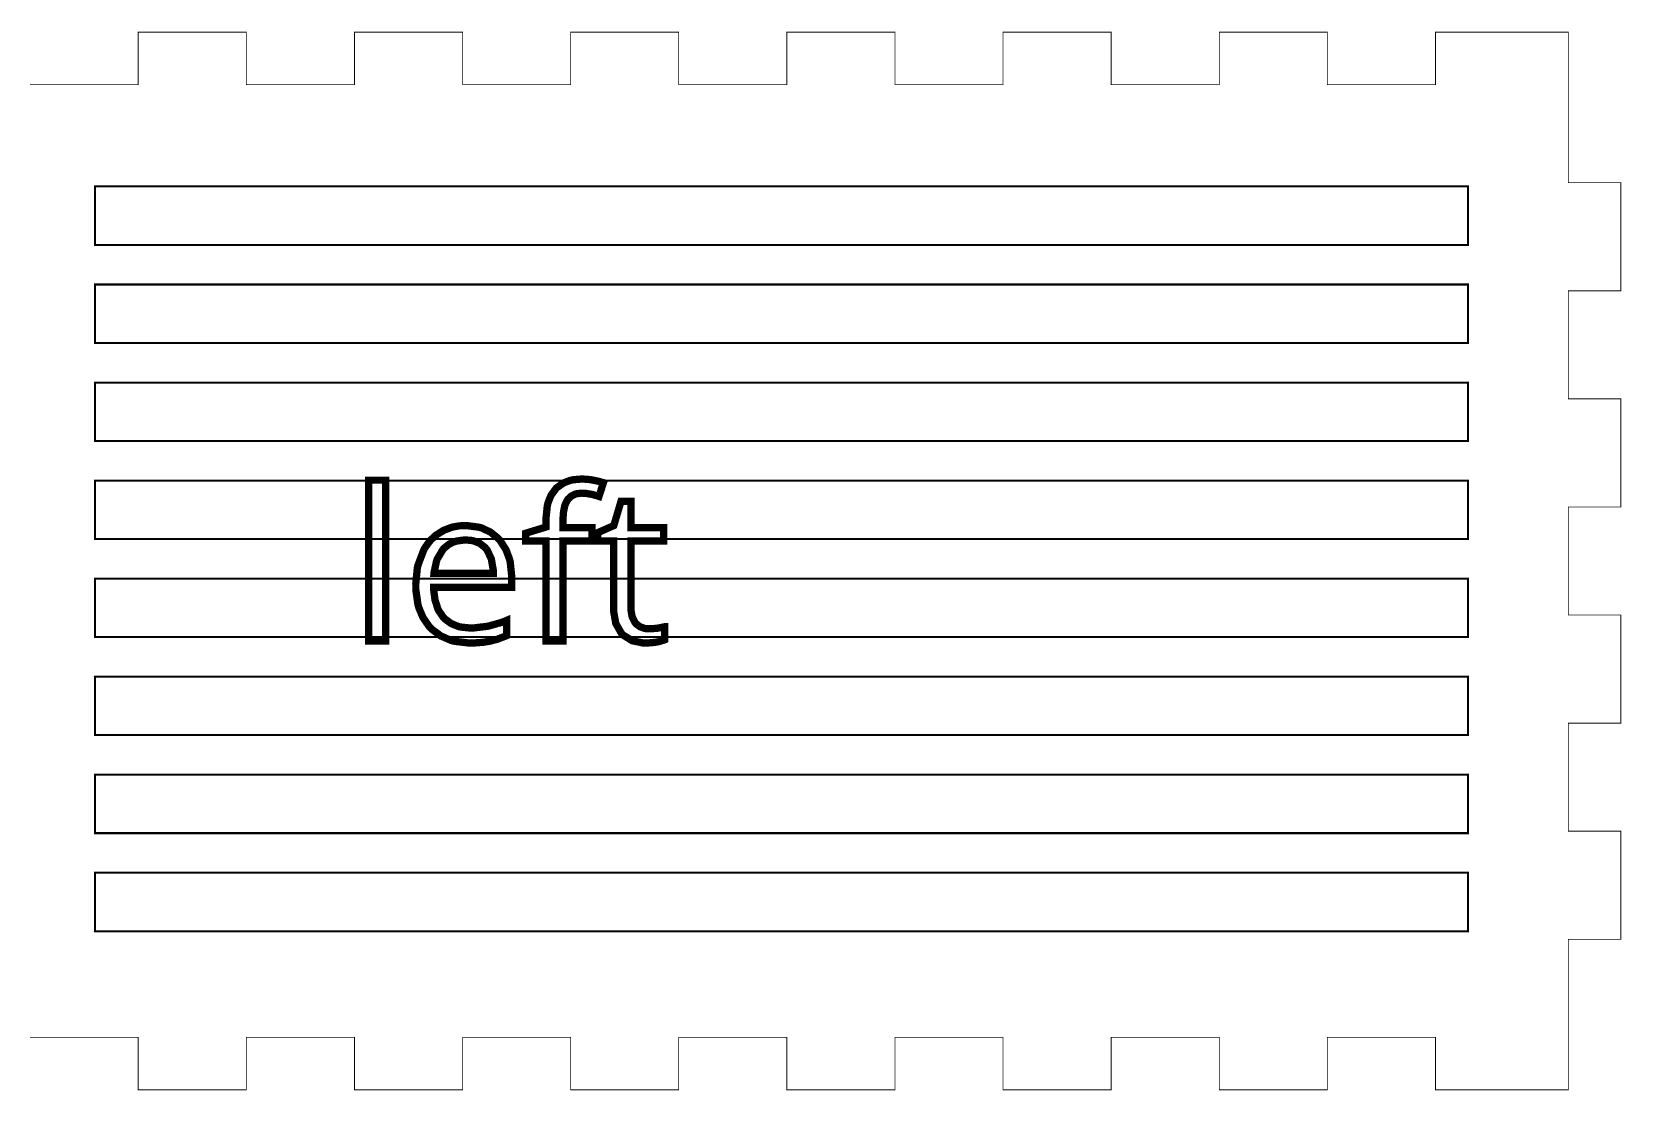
# Model space of a CAD drawing. Extents: x 0 to 31.7, y 0 to 22.6.
# Drawn here: x 13.39 to 21.5, y 0 to 5.4 of the extents above; entities that cross this region are included whole.
import ezdxf

# ---------------------------------------------------------------- set-up
doc = ezdxf.new("R2010")
doc.units = 0
doc.layers.get('0').update_dxf_attribs({"linetype": 'CONTINUOUS'})

msp = doc.modelspace()

# ---------------------------------------------------------------- linework, layer by layer
at = {"color": 1, "const_width": 0.00394}
msp.add_lwpolyline([(13.3858, 0.26883), (13.9369, 0.26883), (13.9369, 0.00109), (14.4882, 0.00109), (14.4882, 0.26883), (15.0394, 0.26883), (15.0394, 0.00109), (15.5906, 0.00109), (15.5906, 0.26883), (16.1417, 0.26883), (16.1417, 0.00109), (16.6929, 0.00109), (16.6929, 0.26883), (17.244, 0.26883), (17.244, 0.00109), (17.7953, 0.00109), (17.7953, 0.26883), (18.3465, 0.26883), (18.3465, 0.00109), (18.8976, 0.00109), (18.8976, 0.26883), (19.4489, 0.26883), (19.4489, 0.00109), (20, 0.00109), (20, 0.26883), (20.5511, 0.26883), (20.5511, 0.00109), (21.2283, 0.00109), (21.2283, 0.76883), (21.496, 0.76883), (21.496, 1.31999), (21.2283, 1.31999), (21.2283, 1.87115), (21.496, 1.87115), (21.496, 2.42236), (21.2283, 2.42236), (21.2283, 2.97353), (21.496, 2.97353), (21.496, 3.52474), (21.2283, 3.52474), (21.2283, 4.0759), (21.496, 4.0759), (21.496, 4.62706), (21.2283, 4.62706), (21.2283, 5.39481), (20.5511, 5.39481), (20.5511, 5.12706), (20, 5.12706), (20, 5.39481), (19.4489, 5.39481), (19.4489, 5.12706), (18.8976, 5.12706), (18.8976, 5.39481), (18.3465, 5.39481), (18.3465, 5.12706), (17.7953, 5.12706), (17.7953, 5.39481), (17.244, 5.39481), (17.244, 5.12706), (16.6929, 5.12706), (16.6929, 5.39481), (16.1417, 5.39481), (16.1417, 5.12706), (15.5906, 5.12706), (15.5906, 5.39481), (15.0394, 5.39481), (15.0394, 5.12706), (14.4882, 5.12706), (14.4882, 5.39481), (13.9369, 5.39481), (13.9369, 5.12706), (13.3858, 5.12706)], dxfattribs=at)
at = {"color": 0, "const_width": 0.01042}
for points in [[(13.7169, 4.60796), (20.7169, 4.60796), (20.7169, 4.31006), (13.7169, 4.31006), (13.7169, 4.60796)], [(13.7169, 4.10796), (20.7169, 4.10796), (20.7169, 3.81006), (13.7169, 3.81006), (13.7169, 4.10796)], [(13.7169, 3.60796), (20.7169, 3.60796), (20.7169, 3.31006), (13.7169, 3.31006), (13.7169, 3.60796)], [(13.7169, 3.10796), (20.7169, 3.10796), (20.7169, 2.81006), (13.7169, 2.81006), (13.7169, 3.10796)], [(13.7169, 2.60796), (20.7169, 2.60796), (20.7169, 2.31006), (13.7169, 2.31006), (13.7169, 2.60796)], [(13.7169, 2.10796), (20.7169, 2.10796), (20.7169, 1.81006), (13.7169, 1.81006), (13.7169, 2.10796)], [(13.7169, 1.60796), (20.7169, 1.60796), (20.7169, 1.31006), (13.7169, 1.31006), (13.7169, 1.60796)], [(13.7169, 1.10796), (20.7169, 1.10796), (20.7169, 0.81006), (13.7169, 0.81006), (13.7169, 1.10796)]]:
    msp.add_lwpolyline(points, close=True, dxfattribs=at)
at = {"color": 9, "const_width": 0.0372}
for points in [[(15.199, 3.11014), (15.199, 2.29053), (15.1117, 2.29053), (15.1117, 3.11014), (15.199, 3.11014)], [(16.2499, 2.86783), (16.2499, 2.79986), (16.1029, 2.79986), (16.1029, 2.29053), (16.0154, 2.29053), (16.0154, 2.79986), (15.9122, 2.79986), (15.9122, 2.83942), (16.0154, 2.87099), (16.0154, 2.9031), (16.0154, 2.90989), (16.0224, 2.97683), (16.0237, 2.9834), (16.0267, 2.99604), (16.0414, 3.03256), (16.069, 3.07032), (16.1067, 3.09679), (16.1418, 3.10975), (16.154, 3.11193), (16.1579, 3.11262), (16.1974, 3.11594), (16.2014, 3.11589), (16.2047, 3.11589), (16.2379, 3.11333), (16.2413, 3.11285), (16.2444, 3.11242), (16.2786, 3.10568), (16.2822, 3.10476), (16.2844, 3.10422), (16.3067, 3.09814), (16.3089, 3.0975), (16.2862, 3.02746), (16.2835, 3.02838), (16.256, 3.03608), (16.2532, 3.03674), (16.2504, 3.03737), (16.2242, 3.0421), (16.2218, 3.04237), (16.22, 3.04264), (16.2017, 3.04378), (16.1999, 3.04378), (16.1974, 3.04383), (16.1738, 3.04113), (16.1714, 3.04053), (16.1669, 3.03956), (16.1463, 3.02983), (16.1293, 3.0146), (16.1267, 3.01079), (16.1251, 3.00874), (16.114, 2.98628), (16.1132, 2.98383), (16.1115, 2.97874), (16.1054, 2.94889), (16.1029, 2.91618), (16.1029, 2.90522), (16.1029, 2.86783), (16.2499, 2.86783)], [(16.6207, 2.36268), (16.6207, 2.29579), (16.6185, 2.29476), (16.5881, 2.28608), (16.584, 2.28532), (16.5836, 2.28526), (16.5793, 2.28461), (16.5789, 2.2845), (16.5768, 2.28418), (16.5561, 2.28147), (16.554, 2.28125), (16.5521, 2.28108), (16.5338, 2.28011), (16.5319, 2.28006), (16.5318, 2.28006), (16.5297, 2.28), (16.529, 2.28), (16.5107, 2.28), (16.4557, 2.29107), (16.4033, 2.32411), (16.3719, 2.37929), (16.3615, 2.43718), (16.3615, 2.45643), (16.3615, 2.79986), (16.2787, 2.79986), (16.2787, 2.84201), (16.3615, 2.87836), (16.3983, 3.00163), (16.449, 3.00163), (16.449, 2.86783), (16.6165, 2.86783), (16.6165, 2.79986), (16.449, 2.79986), (16.449, 2.46012), (16.449, 2.44862), (16.4551, 2.41407), (16.4696, 2.38471), (16.4737, 2.38004), (16.4769, 2.37642), (16.4962, 2.36231), (16.5189, 2.35417), (16.5236, 2.35351), (16.5251, 2.35331), (16.5375, 2.35215), (16.5417, 2.35215), (16.5451, 2.35215), (16.5803, 2.35465), (16.5838, 2.35514), (16.5839, 2.35519), (16.5862, 2.35558), (16.5865, 2.35558), (16.5875, 2.35574), (16.5979, 2.35758), (16.599, 2.35775), (16.6011, 2.35813), (16.6181, 2.36199), (16.6194, 2.36236), (16.6196, 2.36242), (16.6206, 2.36268), (16.6207, 2.36268)], [(15.8406, 2.61871), (15.8406, 2.56338), (15.4429, 2.56338), (15.4432, 2.55181), (15.4501, 2.49968), (15.4642, 2.45514), (15.4681, 2.44737), (15.4697, 2.4439), (15.4915, 2.41194), (15.4943, 2.40907), (15.4997, 2.4031), (15.5322, 2.37912), (15.5697, 2.36372), (15.5776, 2.36203), (15.5821, 2.36106), (15.6269, 2.35639), (15.6315, 2.35639), (15.6464, 2.35644), (15.7196, 2.36518), (15.7907, 2.38504), (15.8044, 2.39063), (15.8054, 2.391), (15.8149, 2.39497), (15.8158, 2.39535), (15.8158, 2.31739), (15.8119, 2.31569), (15.7721, 2.30067), (15.7681, 2.29932), (15.7647, 2.29829), (15.7315, 2.28944), (15.7282, 2.28868), (15.7251, 2.28808), (15.6947, 2.28336), (15.6917, 2.28304), (15.6887, 2.28276), (15.6568, 2.28054), (15.6535, 2.28043), (15.6514, 2.28039), (15.634, 2.28), (15.6283, 2.28), (15.6211, 2.27994), (15.5503, 2.28836), (15.5433, 2.2901), (15.5321, 2.29286), (15.4799, 2.31565), (15.4343, 2.34967), (15.4264, 2.35796), (15.4189, 2.36594), (15.3883, 2.4106), (15.3674, 2.46044), (15.3647, 2.47097), (15.3626, 2.47879), (15.3524, 2.55057), (15.3524, 2.57443), (15.3522, 2.58208), (15.3594, 2.65804), (15.3608, 2.66553), (15.3626, 2.67475), (15.3936, 2.75667), (15.3981, 2.76383), (15.3997, 2.76671), (15.4189, 2.79368), (15.4211, 2.79617), (15.4285, 2.80524), (15.4546, 2.82926), (15.494, 2.85433), (15.5376, 2.87067), (15.5726, 2.87711), (15.5843, 2.87761), (15.5861, 2.87776), (15.6007, 2.87836), (15.6057, 2.87836), (15.6119, 2.87847), (15.6746, 2.87007), (15.6807, 2.86833), (15.69, 2.86567), (15.7335, 2.84467), (15.771, 2.81435), (15.7774, 2.80701), (15.7843, 2.7991), (15.8124, 2.75472), (15.8306, 2.70562), (15.8328, 2.69526), (15.834, 2.68896), (15.8406, 2.62517), (15.8406, 2.61871)], [(15.445, 2.6345), (15.7468, 2.6345), (15.7468, 2.65278), (15.7376, 2.70751), (15.7161, 2.75385), (15.71, 2.76118), (15.7054, 2.76665), (15.6776, 2.78819), (15.6449, 2.80111), (15.6379, 2.80225), (15.6351, 2.80279), (15.6074, 2.80524), (15.6046, 2.80518), (15.6004, 2.80524), (15.5589, 2.79949), (15.5549, 2.79829), (15.5489, 2.79656), (15.5215, 2.78331), (15.4978, 2.76438), (15.4938, 2.75982), (15.49, 2.75564), (15.4612, 2.70731), (15.4594, 2.70193), (15.4576, 2.69694), (15.4456, 2.64079), (15.445, 2.6345)]]:
    msp.add_lwpolyline(points, close=True, dxfattribs=at)
at = {"color": 9}
for points in [[(15.199, 3.11014), (15.199, 2.29053), (15.1117, 2.29053), (15.1117, 3.11014), (15.199, 3.11014)], [(16.2499, 2.86783), (16.2499, 2.79986), (16.1029, 2.79986), (16.1029, 2.29053), (16.0154, 2.29053), (16.0154, 2.79986), (15.9122, 2.79986), (15.9122, 2.83942), (16.0154, 2.87099), (16.0154, 2.9031), (16.0154, 2.90989), (16.0224, 2.97683), (16.0237, 2.9834), (16.0267, 2.99604), (16.0414, 3.03256), (16.069, 3.07032), (16.1067, 3.09679), (16.1418, 3.10975), (16.154, 3.11193), (16.1579, 3.11262), (16.1974, 3.11594), (16.2014, 3.11589), (16.2047, 3.11589), (16.2379, 3.11333), (16.2413, 3.11285), (16.2444, 3.11242), (16.2786, 3.10568), (16.2822, 3.10476), (16.2844, 3.10422), (16.3067, 3.09814), (16.3089, 3.0975), (16.2862, 3.02746), (16.2835, 3.02838), (16.256, 3.03608), (16.2532, 3.03674), (16.2504, 3.03737), (16.2242, 3.0421), (16.2218, 3.04237), (16.22, 3.04264), (16.2017, 3.04378), (16.1999, 3.04378), (16.1974, 3.04383), (16.1738, 3.04113), (16.1714, 3.04053), (16.1669, 3.03956), (16.1463, 3.02983), (16.1293, 3.0146), (16.1267, 3.01079), (16.1251, 3.00874), (16.114, 2.98628), (16.1132, 2.98383), (16.1115, 2.97874), (16.1054, 2.94889), (16.1029, 2.91618), (16.1029, 2.90522), (16.1029, 2.86783), (16.2499, 2.86783)], [(16.6207, 2.36268), (16.6207, 2.29579), (16.6185, 2.29476), (16.5881, 2.28608), (16.584, 2.28532), (16.5836, 2.28526), (16.5793, 2.28461), (16.5789, 2.2845), (16.5768, 2.28418), (16.5561, 2.28147), (16.554, 2.28125), (16.5521, 2.28108), (16.5338, 2.28011), (16.5319, 2.28006), (16.5318, 2.28006), (16.5297, 2.28), (16.529, 2.28), (16.5107, 2.28), (16.4557, 2.29107), (16.4033, 2.32411), (16.3719, 2.37929), (16.3615, 2.43718), (16.3615, 2.45643), (16.3615, 2.79986), (16.2787, 2.79986), (16.2787, 2.84201), (16.3615, 2.87836), (16.3983, 3.00163), (16.449, 3.00163), (16.449, 2.86783), (16.6165, 2.86783), (16.6165, 2.79986), (16.449, 2.79986), (16.449, 2.46012), (16.449, 2.44862), (16.4551, 2.41407), (16.4696, 2.38471), (16.4737, 2.38004), (16.4769, 2.37642), (16.4962, 2.36231), (16.5189, 2.35417), (16.5236, 2.35351), (16.5251, 2.35331), (16.5375, 2.35215), (16.5417, 2.35215), (16.5451, 2.35215), (16.5803, 2.35465), (16.5838, 2.35514), (16.5839, 2.35519), (16.5862, 2.35558), (16.5865, 2.35558), (16.5875, 2.35574), (16.5979, 2.35758), (16.599, 2.35775), (16.6011, 2.35813), (16.6181, 2.36199), (16.6194, 2.36236), (16.6196, 2.36242), (16.6206, 2.36268), (16.6207, 2.36268)], [(15.8406, 2.61871), (15.8406, 2.56338), (15.4429, 2.56338), (15.4432, 2.55181), (15.4501, 2.49968), (15.4642, 2.45514), (15.4681, 2.44737), (15.4697, 2.4439), (15.4915, 2.41194), (15.4943, 2.40907), (15.4997, 2.4031), (15.5322, 2.37912), (15.5697, 2.36372), (15.5776, 2.36203), (15.5821, 2.36106), (15.6269, 2.35639), (15.6315, 2.35639), (15.6464, 2.35644), (15.7196, 2.36518), (15.7907, 2.38504), (15.8044, 2.39063), (15.8054, 2.391), (15.8149, 2.39497), (15.8158, 2.39535), (15.8158, 2.31739), (15.8119, 2.31569), (15.7721, 2.30067), (15.7681, 2.29932), (15.7647, 2.29829), (15.7315, 2.28944), (15.7282, 2.28868), (15.7251, 2.28808), (15.6947, 2.28336), (15.6917, 2.28304), (15.6887, 2.28276), (15.6568, 2.28054), (15.6535, 2.28043), (15.6514, 2.28039), (15.634, 2.28), (15.6283, 2.28), (15.6211, 2.27994), (15.5503, 2.28836), (15.5433, 2.2901), (15.5321, 2.29286), (15.4799, 2.31565), (15.4343, 2.34967), (15.4264, 2.35796), (15.4189, 2.36594), (15.3883, 2.4106), (15.3674, 2.46044), (15.3647, 2.47097), (15.3626, 2.47879), (15.3524, 2.55057), (15.3524, 2.57443), (15.3522, 2.58208), (15.3594, 2.65804), (15.3608, 2.66553), (15.3626, 2.67475), (15.3936, 2.75667), (15.3981, 2.76383), (15.3997, 2.76671), (15.4189, 2.79368), (15.4211, 2.79617), (15.4285, 2.80524), (15.4546, 2.82926), (15.494, 2.85433), (15.5376, 2.87067), (15.5726, 2.87711), (15.5843, 2.87761), (15.5861, 2.87776), (15.6007, 2.87836), (15.6057, 2.87836), (15.6119, 2.87847), (15.6746, 2.87007), (15.6807, 2.86833), (15.69, 2.86567), (15.7335, 2.84467), (15.771, 2.81435), (15.7774, 2.80701), (15.7843, 2.7991), (15.8124, 2.75472), (15.8306, 2.70562), (15.8328, 2.69526), (15.834, 2.68896), (15.8406, 2.62517), (15.8406, 2.61871)], [(15.445, 2.6345), (15.7468, 2.6345), (15.7468, 2.65278), (15.7376, 2.70751), (15.7161, 2.75385), (15.71, 2.76118), (15.7054, 2.76665), (15.6776, 2.78819), (15.6449, 2.80111), (15.6379, 2.80225), (15.6351, 2.80279), (15.6074, 2.80524), (15.6046, 2.80518), (15.6004, 2.80524), (15.5589, 2.79949), (15.5549, 2.79829), (15.5489, 2.79656), (15.5215, 2.78331), (15.4978, 2.76438), (15.4938, 2.75982), (15.49, 2.75564), (15.4612, 2.70731), (15.4594, 2.70193), (15.4576, 2.69694), (15.4456, 2.64079), (15.445, 2.6345)]]:
    msp.add_lwpolyline(points, close=True, dxfattribs=at)

doc.saveas('drawing.dxf')
